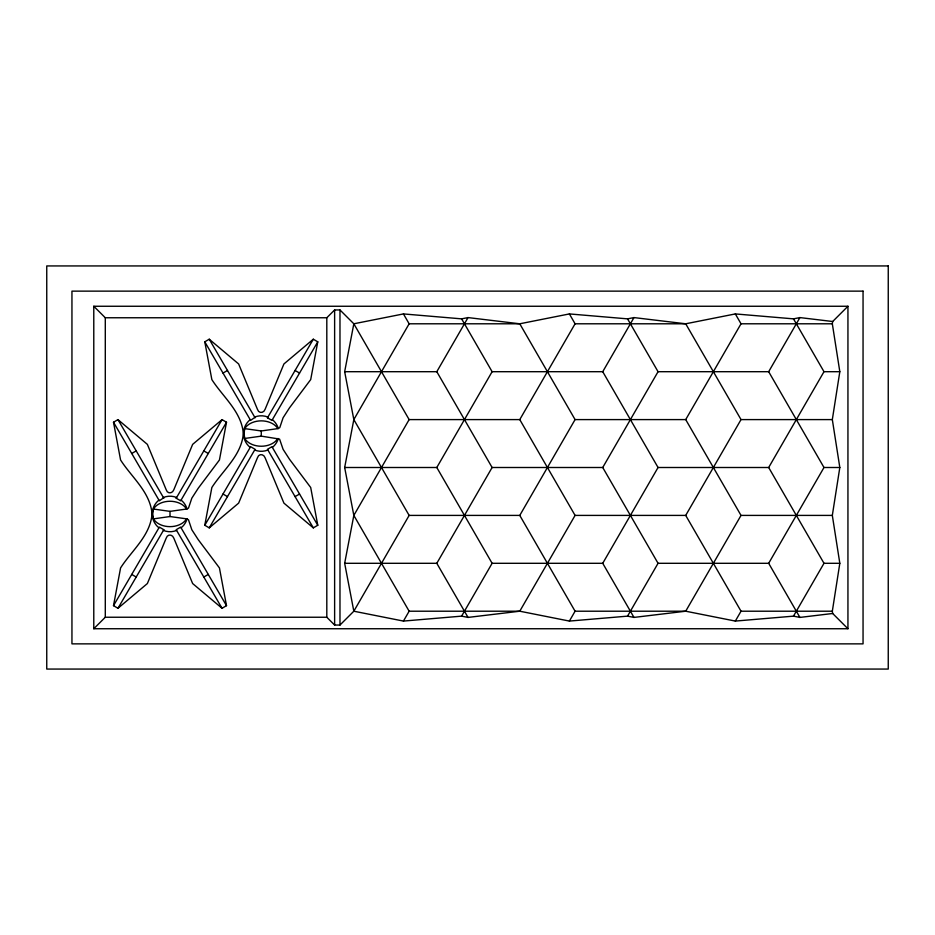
<?xml version="1.0" encoding="UTF-8"?>
<svg xmlns="http://www.w3.org/2000/svg" width="935" height="935" viewBox="0 0 935 935"><rect width="100%" height="100%" fill="white"/><g stroke="black" fill="none" stroke-linecap="round" stroke-linejoin="round"><path stroke-width="1.4" d="M277.8 438.503A17.952 12.693 0 0 1 261.239 446.24A17.952 12.693 0 0 1 244.725 438.457L244.047 433.618L244.725 428.627A17.952 12.693 0 0 1 261.239 420.855A17.952 12.693 0 0 1 277.8 428.581M181.098 500.085A17.765 17.765 0 0 1 187.035 508.921L188.484 508.102L191.827 498.168L198.243 488.234L219.433 459.997L226.504 422.234L222.039 419.64L192.645 444.37L173.828 489.741C172.496 493.738 167.318 494.066 166.185 489.741L147.368 444.37L117.974 419.64L113.509 422.234L159.347 500.809L163.812 497.665M272.365 419.663A17.765 17.765 0 0 1 278.303 428.51L279.752 427.692L283.095 417.758L289.511 407.824L310.7 379.587L317.771 341.824L313.307 339.218L283.924 363.96L265.096 409.331C263.775 413.328 258.586 413.656 257.452 409.331L238.635 363.96L209.241 339.218L204.788 341.824L250.615 420.388L255.08 417.255M244.047 433.618L244.327 429.469L243.708 430.965M847.94 628.741L832.676 613.489L832.325 611.21L839.817 563.302L832.325 515.407L839.817 467.5L832.325 419.593L839.817 371.698L832.325 323.791L832.676 321.511L847.94 306.259L847.94 628.741L93.78 628.741L93.78 306.259L847.94 306.259M181.098 527.831A17.765 17.765 0 0 0 187.035 518.995L188.484 519.813L191.827 529.748L198.243 539.682L219.433 567.919L226.504 605.67L222.039 608.276L192.645 583.545L173.828 538.174C172.496 534.165 167.318 533.85 166.185 538.174L147.368 583.545L117.974 608.276L113.509 605.67L120.58 567.919C131.695 550.54 150.301 535.778 152.054 513.958C150.301 492.137 131.695 477.376 120.58 459.997L113.509 422.234M244.725 438.457L261.274 436.131L279.577 439.088L283.095 449.338L289.511 459.272L310.7 487.509L317.771 525.26L313.307 527.866L283.924 503.123L265.096 457.764C263.775 453.755 258.586 453.428 257.452 457.764L238.635 503.123L209.241 527.866L204.788 525.26L211.848 487.509C222.962 470.13 241.569 455.357 243.334 433.548C241.569 411.727 222.962 396.966 211.848 379.587L204.788 341.824M93.78 628.741L105.293 617.24L326.806 617.24L334.625 625.047L339.978 625.047L353.827 611.21L409.144 515.407L353.827 419.593L344.664 371.698L353.827 323.791L339.978 309.952L334.625 309.952L326.806 317.76L105.293 317.76L93.78 306.259M403.441 621.074L409.144 611.21L353.827 515.407L344.664 467.5L353.827 419.593L409.144 323.791L403.441 313.926L353.827 323.791L409.144 419.593L353.827 515.407L344.664 563.302L353.827 611.21L403.441 621.074L461.609 616.142L468.038 617.416L519.767 611.21L569.392 621.074L627.549 616.142L633.977 617.416L685.706 611.21L735.331 621.074L793.488 616.142L799.916 617.416L832.676 613.489M186.532 508.991A17.952 12.693 0 0 0 169.971 501.265A17.952 12.693 0 0 0 153.457 509.037L152.767 514.04L153.457 518.878A17.952 12.693 0 0 0 169.971 526.65A17.952 12.693 0 0 0 186.521 518.913M278.303 438.585L278.314 438.55A17.765 17.765 0 0 1 272.365 447.421M344.664 371.698L436.797 371.698L468.038 317.584L519.767 323.791L569.392 313.926L627.549 318.858L633.977 317.584L685.706 323.791L735.331 313.926L793.488 318.858L799.916 317.584L832.676 321.511M461.609 616.142L492.114 563.302L436.797 467.5L492.114 371.698L461.609 318.858L403.441 313.926M468.038 617.416L436.797 563.302L492.114 467.5L436.797 371.698M409.144 419.593L519.767 419.593L575.083 323.791L569.392 313.926M409.144 515.407L519.767 515.407L575.083 419.593L685.706 419.593L741.023 515.407L832.325 515.407M633.977 617.416L602.736 563.302L658.053 467.5L602.736 371.698L633.977 317.584M832.325 419.593L741.023 419.593L685.706 515.407L575.083 515.407L519.767 611.21L409.144 611.21M627.549 616.142L658.053 563.302L602.736 467.5L658.053 371.698L627.549 318.858M569.392 621.074L575.083 611.21L519.767 515.407M685.706 419.593L741.023 323.791L735.331 313.926M658.053 371.698L768.675 371.698L799.916 317.584M741.023 515.407L685.706 611.21L575.083 611.21M658.053 467.5L768.675 467.5L823.992 371.698L839.817 371.698M735.331 621.074L741.023 611.21L685.706 515.407M658.053 563.302L768.675 563.302L823.992 467.5L839.817 467.5M793.488 616.142L823.992 563.302L839.817 563.302M226.504 422.234L180.665 500.809L176.201 498.203L176.633 497.478A17.765 17.765 0 0 0 163.38 497.478M113.509 605.67L159.347 527.106L163.812 529.713L163.38 530.437A17.765 17.765 0 0 0 176.633 530.437M317.771 341.824L271.945 420.388L267.48 417.793L267.901 417.068A17.765 17.765 0 0 0 254.659 417.068M176.201 498.203L222.039 419.64M117.974 608.276L163.812 529.713M204.788 525.26L250.615 446.696L255.08 449.303L209.241 527.866M267.48 417.793L313.307 339.218M187.082 518.925L170.006 516.541L153.457 518.878M223.009 373.077L227.474 370.47M131.742 453.487L136.206 450.88M295.074 496.614L299.539 494.019M203.807 577.035L208.271 574.429M461.609 318.858L468.038 317.584M244.725 428.627L261.274 430.965L278.314 428.534M153.457 509.037L170.006 511.375L187.047 508.956M409.144 323.791L519.767 323.791L575.083 419.593M575.083 323.791L685.706 323.791L741.023 419.593M741.023 323.791L832.325 323.791M492.114 371.698L602.736 371.698M344.664 467.5L436.797 467.5M492.114 467.5L602.736 467.5M344.664 563.302L436.797 563.302M492.114 563.302L602.736 563.302M741.023 611.21L832.325 611.21M295.074 370.47L299.539 373.077M203.807 450.88L208.271 453.487M223.009 494.019L227.474 496.614M131.742 574.429L136.206 577.035M209.241 339.218L255.08 417.793M317.771 525.26L271.945 446.696L267.48 449.303L313.307 527.866M117.974 419.64L163.812 498.203M226.504 605.67L180.665 527.106L176.201 529.713L222.039 608.276M793.488 318.858L823.992 371.698M768.675 371.698L823.992 467.5M768.675 467.5L823.992 563.302M768.675 563.302L799.916 617.416M519.767 419.593L575.083 515.407M339.978 309.952L339.978 625.047M334.625 309.952L334.625 625.047M326.806 317.76L326.806 617.24M261.274 430.965L261.274 436.131M170.006 511.375L170.006 516.541M105.293 317.76L105.293 617.24M267.901 450.027A17.765 17.765 0 0 1 254.659 450.027M250.194 447.421A17.765 17.765 0 0 1 250.194 419.663M158.927 527.831A17.765 17.765 0 0 1 158.927 500.085M888.25 265.937L46.75 265.937L46.75 669.063L888.25 669.063L888.25 265.937M863.052 291.136L71.948 291.136L71.948 643.864L863.052 643.864L863.052 291.136"/></g></svg>
